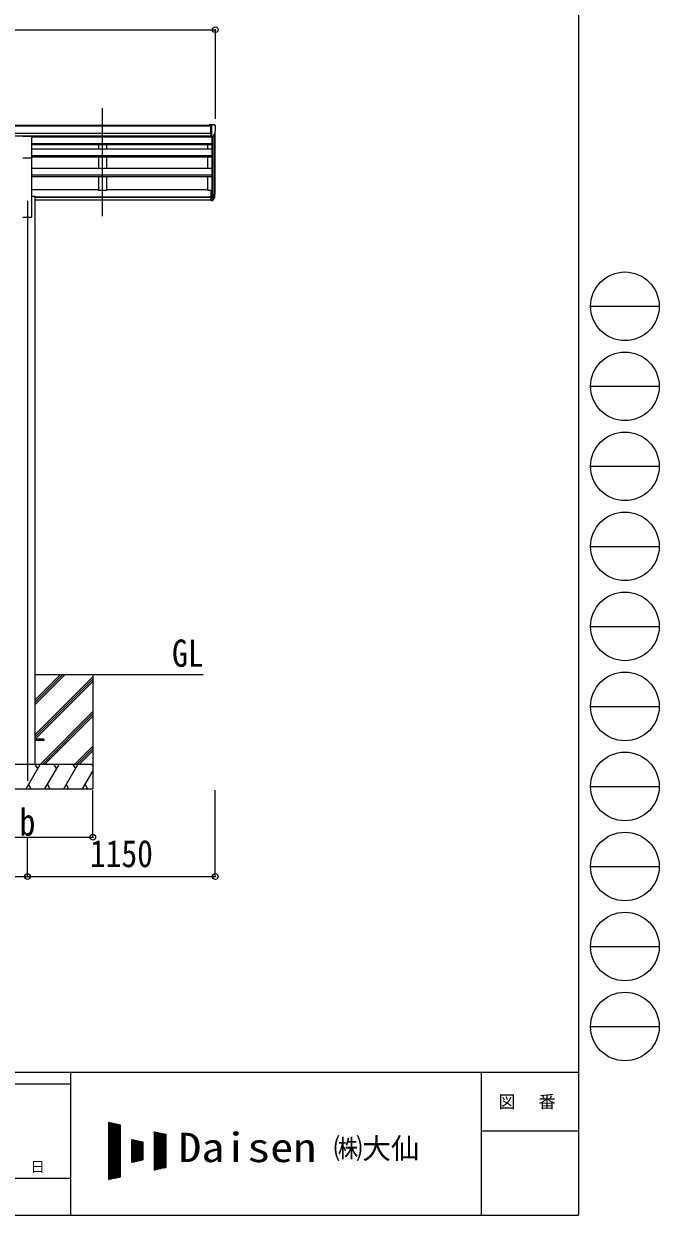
# Model space of a CAD drawing. Units: millimetres at full size; details may follow other scales. Extents: x -9783 to 33769, y -6828 to 6752.
# Drawn here: x 6000 to 9892, y -6828 to 466 of the extents above; entities that cross this region are included whole.
import ezdxf
from ezdxf.enums import TextEntityAlignment as Align

# ---------------------------------------------------------------- set-up
doc = ezdxf.new("R2010")
doc.units = ezdxf.units.MM
doc.header["$LTSCALE"] = 35
doc.header["$PDMODE"] = 32
doc.header["$PDSIZE"] = 35
for name, color, linetype, lineweight in [('0-0_0', 7, 'Continuous', 9), ('0-1_本体', 4, 'Continuous', 9), ('0-2_部品', 7, 'Continuous', 9), ('0-8_PARTS2', 2, 'Continuous', 9), ('0-A_寸法', 6, 'Continuous', 9), ('F-0_240', 7, 'Continuous', 9)]:
    doc.layers.add(name, color=color, linetype=linetype, lineweight=lineweight)
doc.styles.add('ＭＳ ゴシック', font='')
doc.styles.get('ＭＳ ゴシック').set_extended_font_data('MS Gothic')

msp = doc.modelspace()

# ---------------------------------------------------------------- linework, layer by layer
at = {"layer": '0-0_0'}
for p, q in [((6067.4, -3518), (7098.2, -3518)), ((6067.4, -3703.63), (6253.04, -3518)), ((6067.4, -3689.49), (6238.89, -3518)), ((6067.4, -3675.35), (6224.75, -3518)), ((6067.4, -3887.48), (6422.2, -3532.68)), ((6067.4, -3901.62), (6422.2, -3546.82)), ((6069.66, -3913.5), (6422.2, -3560.96)), ((6422.2, -3518), (6422.2, -4218)), ((6099.01, -4068), (6422.2, -3744.81)), ((6113.15, -4068), (6422.2, -3758.95)), ((6127.3, -4068), (6422.2, -3773.1)), ((6311.15, -4068), (6422.2, -3956.94)), ((6325.29, -4068), (6422.2, -3971.08)), ((6339.43, -4068), (6422.2, -3985.23)), ((6422.2, -4068), (5622.2, -4068)), ((6013.36, -4218), (6099.96, -4068)), ((6084.96, -4093.98), (6069.96, -4068)), ((6128.83, -4218), (6215.43, -4068)), ((6200.43, -4093.98), (6185.43, -4068)), ((6244.3, -4218), (6330.9, -4068)), ((6300.9, -4068), (6315.9, -4093.98)), ((6416.37, -4068), (6422.2, -4078.1)), ((6359.77, -4218), (6422.2, -4109.86)), ((5622.2, -4218), (6422.2, -4218)), ((6028.36, -4192.02), (6043.36, -4218)), ((6143.83, -4192.02), (6158.83, -4218)), ((6259.3, -4192.02), (6274.3, -4218)), ((6374.77, -4192.02), (6389.77, -4218))]:
    msp.add_line(p, q, dxfattribs=at)
at = {"layer": '0-1_本体'}
for p, q in [((1798.7, -153.88), (7145.7, -153.88)), ((1798.7, -159.23), (7145.7, -159.23)), ((1798.7, -202.76), (7145.7, -202.76)), ((7167.92, -209.43), (7167.92, -579.14)), ((7172.2, -554.87), (7172.2, -190.63)), ((1798.7, -220.43), (7145.7, -220.43)), ((6049.7, -222.92), (7145.7, -222.92)), ((6049.7, -225.27), (7152.2, -225.27)), ((6049.7, -267.46), (7152.2, -267.46)), ((6049.7, -268.86), (7152.2, -268.86)), ((6049.7, -272.55), (7152.2, -272.55)), ((6457.2, -222.8), (6457.2, -225.27)), ((6457.2, -272.55), (6457.2, -299.79)), ((6507.2, -222.8), (6507.2, -225.27)), ((6507.2, -272.55), (6507.2, -299.79)), ((7127.2, -299.79), (7127.2, -272.55)), ((7152.2, -225.26), (7152.2, -552.7)), ((7158.2, -224.79), (7158.2, -597.14)), ((6049.7, -299.79), (7152.2, -299.79)), ((6049.7, -340.52), (7152.2, -340.52)), ((6049.7, -342.01), (7152.2, -342.01)), ((6049.7, -348.82), (7152.2, -348.82)), ((6049.7, -718), (6049.7, -354.06)), ((6457.2, -348.82), (6457.2, -418.3)), ((6507.2, -348.82), (6507.2, -418.3)), ((7127.2, -418.3), (7127.2, -348.82)), ((6049.7, -418.3), (7152.2, -418.3)), ((6049.7, -457.62), (7152.2, -457.62)), ((6049.7, -459.1), (7152.2, -459.1)), ((6049.7, -468.58), (7152.2, -468.58)), ((6457.2, -468.58), (6457.2, -553.53)), ((7127.2, -553.53), (7127.2, -468.58)), ((6049.7, -548.73), (6457.2, -548.73)), ((6507.2, -548.73), (7127.2, -548.73)), ((7145.7, -553.53), (7127.2, -553.53)), ((6049.7, -588), (6067.4, -588)), ((6067.4, -588), (6067.4, -4068)), ((6067.4, -593.04), (7145.7, -593.04)), ((6067.4, -594.42), (7145.7, -594.42)), ((6067.4, -611.59), (7145.7, -611.59)), ((5994.7, -718), (6049.7, -718))]:
    msp.add_line(p, q, dxfattribs=at)
msp.add_lwpolyline([(6507.2, -468.58), (6507.2, -553.53), (6457.2, -553.53)], dxfattribs=at)
at = {"layer": '0-2_部品'}
for p, q in [((7145.7, -152.28), (7135.7, -152.36)), ((7135.7, -153.88), (7135.7, -152.36)), ((7145.7, -224.26), (7145.7, -152.28)), ((7164.2, -152.28), (7145.7, -152.28)), ((7152.2, -225.26), (7152.2, -152.28)), ((7159.83, -223.45), (7169.1, -207.38)), ((7164.2, -152.28), (7166.54, -152.42)), ((7167.29, -152.84), (7171.36, -158.65)), ((7174.2, -161.65), (7174.2, -162.28)), ((5994.7, -222.14), (6049.7, -222.14)), ((6049.7, -354.22), (6049.7, -222.14)), ((7145.7, -224.26), (7152.2, -224.26)), ((7152.2, -225.26), (7157.41, -224.94)), ((5994.7, -354.22), (6049.7, -354.22)), ((7145.7, -552.7), (7145.7, -613.77)), ((7145.7, -552.7), (7152.2, -552.7)), ((7152.2, -552.7), (7152.2, -614.59)), ((7158.64, -596.67), (7168.39, -578.25)), ((7169.81, -578.75), (7159.65, -597.92)), ((7145.7, -591.02), (7152.2, -591.02)), ((7145.7, -596.42), (7152.2, -596.42)), ((7145.7, -613.77), (7152.2, -613.77)), ((7152.2, -597.42), (7157.34, -597.42)), ((7152.2, -599.42), (7157.05, -599.42)), ((7152.2, -614.59), (7157.05, -614.59)), ((7167.23, -595.6), (7159.65, -613.09))]:
    msp.add_line(p, q, dxfattribs=at)
at = {"layer": '0-2_部品', "color": 4}
msp.add_line((6121.8, -3913.5), (6067, -3913.5), dxfattribs=at)
msp.add_lwpolyline([(6121.8, -3913.5), (6121.8, -3922.5), (6067, -3922.5)], dxfattribs=at)
at = {"layer": '0-2_部品'}
for centre, radius, start, end in [((7166.48, -153.42), 1, 35, 86.5), ((6972.2, -162.28), 202, 347.09739, 0), ((7171.2, -161.65), 3, 0, 87), ((7157.23, -221.95), 3, 273.5, 330), ((7038.99, -559.52), 133.22, 344.28698, 356.72013), ((7084.26, -552.3), 88.05, 342.78929, 2.77608), ((7083.54, -556.58), 89.07, 345.58812, 5.50424), ((7157.05, -596.42), 3, 270, 330), ((7157.05, -611.59), 3, 270, 330), ((7157.34, -595.92), 1.5, 270, 330)]:
    msp.add_arc(centre, radius, start, end, dxfattribs=at)
at = {"layer": '0-8_PARTS2'}
for p, q in [((6482.2, -711.8), (6482.2, -49.27)), ((6022.2, -618), (6022.2, -4168))]:
    msp.add_line(p, q, dxfattribs=at)
at = {"layer": '0-A_寸法'}
for p, q in [((1772.2, 430.36), (7172.2, 430.36)), ((7172.2, 430.36), (7172.2, -115.26)), ((6422.2, -4514.39), (6422.2, -4225.42)), ((7172.2, -4754.36), (7172.2, -4225.42)), ((5622.2, -4514.39), (6422.2, -4514.39)), ((6022.2, -4754.36), (6022.2, -4514.39)), ((2922.2, -4754.36), (6022.2, -4754.36)), ((6022.2, -4754.36), (7172.2, -4754.36))]:
    msp.add_line(p, q, dxfattribs=at)
for p in [(7172.2, 430.36), (6422.2, -4514.39), (6022.2, -4754.36), (7172.2, -4754.36)]:
    msp.add_point(p, dxfattribs=at)
at = {"layer": 'F-0_240', "color": 5}
for p, q in [((9396.97, 6751.9), (9396.97, -6828.1)), ((-9783.03, -5953.1), (9396.97, -5953.1)), ((6285.75, -5953.1), (6285.75, -6828.1)), ((8801.97, -5953.1), (8801.97, -6828.1)), ((-9783.03, -6023.1), (6285.75, -6023.1)), ((8801.97, -6311.85), (9396.97, -6311.85)), ((5305.75, -6600.6), (6285.75, -6600.6)), ((-9783.03, -6828.1), (9396.97, -6828.1))]:
    msp.add_line(p, q, dxfattribs=at)
at = {"layer": 'F-0_240', "color": 4}
for p, q in [((9471.77, -1263.1), (9891.77, -1263.1)), ((9471.77, -1753.1), (9891.77, -1753.1)), ((9471.77, -2243.1), (9891.77, -2243.1)), ((9471.77, -2733.1), (9891.77, -2733.1)), ((9471.77, -3223.1), (9891.77, -3223.1)), ((9471.77, -3713.1), (9891.77, -3713.1)), ((9471.77, -4203.1), (9891.77, -4203.1)), ((9471.77, -4693.1), (9891.77, -4693.1)), ((9471.77, -5183.1), (9891.77, -5183.1)), ((9471.77, -5673.1), (9891.77, -5673.1))]:
    msp.add_line(p, q, dxfattribs=at)
at = {"layer": 'F-0_240'}
for p, q in [((6519.04, -6259.47), (6589.04, -6274.05)), ((6519.04, -6259.47), (6519.04, -6609.47)), ((6519.04, -6262.76), (6534.85, -6262.76)), ((6519.04, -6266.26), (6551.65, -6266.26)), ((6519.04, -6269.76), (6568.45, -6269.76)), ((6521.12, -6609.03), (6521.12, -6259.9)), ((6524.62, -6608.3), (6524.62, -6260.63)), ((6528.12, -6607.58), (6528.12, -6261.36)), ((6531.62, -6606.85), (6531.62, -6262.09)), ((6535.12, -6606.12), (6535.12, -6262.81)), ((6538.62, -6605.39), (6538.62, -6263.54)), ((6542.12, -6604.66), (6542.12, -6264.27)), ((6545.62, -6603.93), (6545.62, -6265)), ((6549.12, -6603.2), (6549.12, -6265.73)), ((6552.62, -6602.47), (6552.62, -6266.46)), ((6556.12, -6601.74), (6556.12, -6267.19)), ((6559.62, -6601.01), (6559.62, -6267.92)), ((6563.12, -6600.28), (6563.12, -6268.65)), ((6566.62, -6599.55), (6566.62, -6269.38)), ((6570.12, -6598.83), (6570.12, -6270.11)), ((6573.62, -6598.1), (6573.62, -6270.84)), ((6577.12, -6597.37), (6577.12, -6271.56)), ((6580.62, -6596.64), (6580.62, -6272.29)), ((6584.12, -6595.91), (6584.12, -6273.02)), ((6519.04, -6273.26), (6585.25, -6273.26)), ((6519.04, -6276.76), (6589.04, -6276.76)), ((6519.04, -6280.26), (6589.04, -6280.26)), ((6519.04, -6283.76), (6589.04, -6283.76)), ((6519.04, -6287.26), (6589.04, -6287.26)), ((6519.04, -6290.76), (6589.04, -6290.76)), ((6519.04, -6294.26), (6589.04, -6294.26)), ((6519.04, -6297.76), (6589.04, -6297.76)), ((6519.04, -6301.26), (6589.04, -6301.26)), ((6519.04, -6304.76), (6589.04, -6304.76)), ((6519.04, -6308.26), (6589.04, -6308.26)), ((6519.04, -6311.76), (6589.04, -6311.76)), ((6519.04, -6315.26), (6589.04, -6315.26)), ((6519.04, -6318.76), (6589.04, -6318.76)), ((6519.04, -6322.26), (6589.04, -6322.26)), ((6519.04, -6325.76), (6589.04, -6325.76)), ((6519.04, -6329.26), (6589.04, -6329.26)), ((6519.04, -6332.76), (6589.04, -6332.76)), ((6519.04, -6336.26), (6589.04, -6336.26)), ((6519.04, -6339.76), (6589.04, -6339.76)), ((6519.04, -6343.26), (6589.04, -6343.26)), ((6587.62, -6595.18), (6587.62, -6273.75)), ((6589.04, -6274.05), (6589.04, -6594.88)), ((6799.04, -6317.8), (6869.04, -6332.38)), ((6799.04, -6317.8), (6799.04, -6551.13)), ((6799.04, -6318.76), (6803.65, -6318.76)), ((6799.04, -6322.26), (6820.45, -6322.26)), ((6799.04, -6325.76), (6837.25, -6325.76)), ((6799.04, -6329.26), (6854.05, -6329.26)), ((6799.04, -6332.76), (6869.04, -6332.76)), ((6799.04, -6336.26), (6869.04, -6336.26)), ((6799.04, -6339.76), (6869.04, -6339.76)), ((6799.04, -6343.26), (6869.04, -6343.26)), ((6801.12, -6550.7), (6801.12, -6318.23)), ((6804.62, -6549.97), (6804.62, -6318.96)), ((6808.12, -6549.24), (6808.12, -6319.69)), ((6811.62, -6548.51), (6811.62, -6320.42)), ((6815.12, -6547.78), (6815.12, -6321.15)), ((6818.62, -6547.05), (6818.62, -6321.88)), ((6822.12, -6546.33), (6822.12, -6322.61)), ((6825.62, -6545.6), (6825.62, -6323.34)), ((6829.12, -6544.87), (6829.12, -6324.06)), ((6832.62, -6544.14), (6832.62, -6324.79)), ((6836.12, -6543.41), (6836.12, -6325.52)), ((6839.62, -6542.68), (6839.62, -6326.25)), ((6843.12, -6541.95), (6843.12, -6326.98)), ((6846.62, -6541.22), (6846.62, -6327.71)), ((6850.12, -6540.49), (6850.12, -6328.44)), ((6853.62, -6539.76), (6853.62, -6329.17)), ((6857.12, -6539.03), (6857.12, -6329.9)), ((6860.62, -6538.3), (6860.62, -6330.63)), ((6864.12, -6537.58), (6864.12, -6331.36)), ((6867.62, -6536.85), (6867.62, -6332.09)), ((6869.04, -6332.38), (6869.04, -6536.55)), ((6519.04, -6346.76), (6589.04, -6346.76)), ((6519.04, -6350.26), (6589.04, -6350.26)), ((6519.04, -6353.76), (6589.04, -6353.76)), ((6519.04, -6357.26), (6589.04, -6357.26)), ((6519.04, -6360.76), (6589.04, -6360.76)), ((6519.04, -6364.26), (6589.04, -6364.26)), ((6519.04, -6367.76), (6589.04, -6367.76)), ((6519.04, -6371.26), (6589.04, -6371.26)), ((6519.04, -6374.76), (6589.04, -6374.76)), ((6519.04, -6378.26), (6589.04, -6378.26)), ((6519.04, -6381.76), (6589.04, -6381.76)), ((6519.04, -6385.26), (6589.04, -6385.26)), ((6519.04, -6388.76), (6589.04, -6388.76)), ((6519.04, -6392.26), (6589.04, -6392.26)), ((6519.04, -6395.76), (6589.04, -6395.76)), ((6519.04, -6399.26), (6589.04, -6399.26)), ((6519.04, -6402.76), (6589.04, -6402.76)), ((6519.04, -6406.26), (6589.04, -6406.26)), ((6519.04, -6409.76), (6589.04, -6409.76)), ((6519.04, -6413.26), (6589.04, -6413.26)), ((6519.04, -6416.76), (6589.04, -6416.76)), ((6659.04, -6364.47), (6729.04, -6379.05)), ((6659.04, -6364.47), (6659.04, -6504.47)), ((6659.04, -6367.76), (6674.85, -6367.76)), ((6659.04, -6371.26), (6691.65, -6371.26)), ((6659.04, -6374.76), (6708.45, -6374.76)), ((6659.04, -6378.26), (6725.25, -6378.26)), ((6659.04, -6381.76), (6729.04, -6381.76)), ((6659.04, -6385.26), (6729.04, -6385.26)), ((6659.04, -6388.76), (6729.04, -6388.76)), ((6659.04, -6392.26), (6729.04, -6392.26)), ((6659.04, -6395.76), (6729.04, -6395.76)), ((6659.04, -6399.26), (6729.04, -6399.26)), ((6659.04, -6402.76), (6729.04, -6402.76)), ((6659.04, -6406.26), (6729.04, -6406.26)), ((6659.04, -6409.76), (6729.04, -6409.76)), ((6659.04, -6413.26), (6729.04, -6413.26)), ((6659.04, -6416.76), (6729.04, -6416.76)), ((6661.12, -6504.03), (6661.12, -6364.9)), ((6664.62, -6503.3), (6664.62, -6365.63)), ((6668.12, -6502.58), (6668.12, -6366.36)), ((6671.62, -6501.85), (6671.62, -6367.09)), ((6675.12, -6501.12), (6675.12, -6367.81)), ((6678.62, -6500.39), (6678.62, -6368.54)), ((6682.12, -6499.66), (6682.12, -6369.27)), ((6685.62, -6498.93), (6685.62, -6370)), ((6689.12, -6498.2), (6689.12, -6370.73)), ((6692.62, -6497.47), (6692.62, -6371.46)), ((6696.12, -6496.74), (6696.12, -6372.19)), ((6699.62, -6496.01), (6699.62, -6372.92)), ((6703.12, -6495.28), (6703.12, -6373.65)), ((6706.62, -6494.55), (6706.62, -6374.38)), ((6710.12, -6493.83), (6710.12, -6375.11)), ((6713.62, -6493.1), (6713.62, -6375.84)), ((6717.12, -6492.37), (6717.12, -6376.56)), ((6720.62, -6491.64), (6720.62, -6377.29)), ((6724.12, -6490.91), (6724.12, -6378.02)), ((6727.62, -6490.18), (6727.62, -6378.75)), ((6729.04, -6379.05), (6729.04, -6489.88)), ((6799.04, -6346.76), (6869.04, -6346.76)), ((6799.04, -6350.26), (6869.04, -6350.26)), ((6799.04, -6353.76), (6869.04, -6353.76)), ((6799.04, -6357.26), (6869.04, -6357.26)), ((6799.04, -6360.76), (6869.04, -6360.76)), ((6799.04, -6364.26), (6869.04, -6364.26)), ((6799.04, -6367.76), (6869.04, -6367.76)), ((6799.04, -6371.26), (6869.04, -6371.26)), ((6799.04, -6374.76), (6869.04, -6374.76)), ((6799.04, -6378.26), (6869.04, -6378.26)), ((6799.04, -6381.76), (6869.04, -6381.76)), ((6799.04, -6385.26), (6869.04, -6385.26)), ((6799.04, -6388.76), (6869.04, -6388.76)), ((6799.04, -6392.26), (6869.04, -6392.26)), ((6799.04, -6395.76), (6869.04, -6395.76)), ((6799.04, -6399.26), (6869.04, -6399.26)), ((6799.04, -6402.76), (6869.04, -6402.76)), ((6799.04, -6406.26), (6869.04, -6406.26)), ((6799.04, -6409.76), (6869.04, -6409.76)), ((6799.04, -6413.26), (6869.04, -6413.26)), ((6799.04, -6416.76), (6869.04, -6416.76)), ((6519.04, -6420.26), (6589.04, -6420.26)), ((6519.04, -6423.76), (6589.04, -6423.76)), ((6519.04, -6427.26), (6589.04, -6427.26)), ((6519.04, -6430.76), (6589.04, -6430.76)), ((6519.04, -6434.26), (6589.04, -6434.26)), ((6519.04, -6437.76), (6589.04, -6437.76)), ((6519.04, -6441.26), (6589.04, -6441.26)), ((6519.04, -6444.76), (6589.04, -6444.76)), ((6519.04, -6448.26), (6589.04, -6448.26)), ((6519.04, -6451.76), (6589.04, -6451.76)), ((6519.04, -6455.26), (6589.04, -6455.26)), ((6519.04, -6458.76), (6589.04, -6458.76)), ((6519.04, -6462.26), (6589.04, -6462.26)), ((6519.04, -6465.76), (6589.04, -6465.76)), ((6519.04, -6469.26), (6589.04, -6469.26)), ((6519.04, -6472.76), (6589.04, -6472.76)), ((6519.04, -6476.26), (6589.04, -6476.26)), ((6519.04, -6479.76), (6589.04, -6479.76)), ((6519.04, -6483.26), (6589.04, -6483.26)), ((6519.04, -6486.76), (6589.04, -6486.76)), ((6519.04, -6490.26), (6589.04, -6490.26)), ((6659.04, -6420.26), (6729.04, -6420.26)), ((6659.04, -6423.76), (6729.04, -6423.76)), ((6659.04, -6427.26), (6729.04, -6427.26)), ((6659.04, -6430.76), (6729.04, -6430.76)), ((6659.04, -6434.26), (6729.04, -6434.26)), ((6659.04, -6437.76), (6729.04, -6437.76)), ((6659.04, -6441.26), (6729.04, -6441.26)), ((6659.04, -6444.76), (6729.04, -6444.76)), ((6659.04, -6448.26), (6729.04, -6448.26)), ((6659.04, -6451.76), (6729.04, -6451.76)), ((6659.04, -6455.26), (6729.04, -6455.26)), ((6659.04, -6458.76), (6729.04, -6458.76)), ((6659.04, -6462.26), (6729.04, -6462.26)), ((6659.04, -6465.76), (6729.04, -6465.76)), ((6659.04, -6469.26), (6729.04, -6469.26)), ((6659.04, -6472.76), (6729.04, -6472.76)), ((6659.04, -6476.26), (6729.04, -6476.26)), ((6659.04, -6479.76), (6729.04, -6479.76)), ((6659.04, -6483.26), (6729.04, -6483.26)), ((6659.04, -6486.76), (6729.04, -6486.76)), ((6659.04, -6504.47), (6729.04, -6489.88)), ((6659.04, -6490.26), (6727.23, -6490.26)), ((6799.04, -6420.26), (6869.04, -6420.26)), ((6799.04, -6423.76), (6869.04, -6423.76)), ((6799.04, -6427.26), (6869.04, -6427.26)), ((6799.04, -6430.76), (6869.04, -6430.76)), ((6799.04, -6434.26), (6869.04, -6434.26)), ((6799.04, -6437.76), (6869.04, -6437.76)), ((6799.04, -6441.26), (6869.04, -6441.26)), ((6799.04, -6444.76), (6869.04, -6444.76)), ((6799.04, -6448.26), (6869.04, -6448.26)), ((6799.04, -6451.76), (6869.04, -6451.76)), ((6799.04, -6455.26), (6869.04, -6455.26)), ((6799.04, -6458.76), (6869.04, -6458.76)), ((6799.04, -6462.26), (6869.04, -6462.26)), ((6799.04, -6465.76), (6869.04, -6465.76)), ((6799.04, -6469.26), (6869.04, -6469.26)), ((6799.04, -6472.76), (6869.04, -6472.76)), ((6799.04, -6476.26), (6869.04, -6476.26)), ((6799.04, -6479.76), (6869.04, -6479.76)), ((6799.04, -6483.26), (6869.04, -6483.26)), ((6799.04, -6486.76), (6869.04, -6486.76)), ((6799.04, -6490.26), (6869.04, -6490.26)), ((6519.04, -6493.76), (6589.04, -6493.76)), ((6519.04, -6497.26), (6589.04, -6497.26)), ((6519.04, -6500.76), (6589.04, -6500.76)), ((6519.04, -6504.26), (6589.04, -6504.26)), ((6519.04, -6507.76), (6589.04, -6507.76)), ((6519.04, -6511.26), (6589.04, -6511.26)), ((6519.04, -6514.76), (6589.04, -6514.76)), ((6519.04, -6518.26), (6589.04, -6518.26)), ((6519.04, -6521.76), (6589.04, -6521.76)), ((6519.04, -6525.26), (6589.04, -6525.26)), ((6519.04, -6528.76), (6589.04, -6528.76)), ((6519.04, -6532.26), (6589.04, -6532.26)), ((6519.04, -6535.76), (6589.04, -6535.76)), ((6519.04, -6539.26), (6589.04, -6539.26)), ((6519.04, -6542.76), (6589.04, -6542.76)), ((6519.04, -6546.26), (6589.04, -6546.26)), ((6519.04, -6549.76), (6589.04, -6549.76)), ((6519.04, -6553.26), (6589.04, -6553.26)), ((6519.04, -6556.76), (6589.04, -6556.76)), ((6519.04, -6560.26), (6589.04, -6560.26)), ((6519.04, -6563.76), (6589.04, -6563.76)), ((6659.04, -6493.76), (6710.43, -6493.76)), ((6659.04, -6497.26), (6693.63, -6497.26)), ((6659.04, -6500.76), (6676.83, -6500.76)), ((6659.04, -6504.26), (6660.03, -6504.26)), ((6799.04, -6493.76), (6869.04, -6493.76)), ((6799.04, -6497.26), (6869.04, -6497.26)), ((6799.04, -6500.76), (6869.04, -6500.76)), ((6799.04, -6504.26), (6869.04, -6504.26)), ((6799.04, -6507.76), (6869.04, -6507.76)), ((6799.04, -6511.26), (6869.04, -6511.26)), ((6799.04, -6514.76), (6869.04, -6514.76)), ((6799.04, -6518.26), (6869.04, -6518.26)), ((6799.04, -6521.76), (6869.04, -6521.76)), ((6799.04, -6525.26), (6869.04, -6525.26)), ((6799.04, -6528.76), (6869.04, -6528.76)), ((6799.04, -6532.26), (6869.04, -6532.26)), ((6799.04, -6535.76), (6869.04, -6535.76)), ((6869.04, -6536.55), (6799.04, -6551.13)), ((6799.04, -6539.26), (6856.03, -6539.26)), ((6799.04, -6542.76), (6839.23, -6542.76)), ((6799.04, -6546.26), (6822.43, -6546.26)), ((6799.04, -6549.76), (6805.63, -6549.76)), ((6519.04, -6567.26), (6589.04, -6567.26)), ((6519.04, -6570.76), (6589.04, -6570.76)), ((6519.04, -6574.26), (6589.04, -6574.26)), ((6519.04, -6577.76), (6589.04, -6577.76)), ((6519.04, -6581.26), (6589.04, -6581.26)), ((6519.04, -6584.76), (6589.04, -6584.76)), ((6519.04, -6588.26), (6589.04, -6588.26)), ((6519.04, -6591.76), (6589.04, -6591.76)), ((6589.04, -6594.88), (6519.04, -6609.47)), ((6519.04, -6595.26), (6587.23, -6595.26)), ((6519.04, -6598.76), (6570.43, -6598.76)), ((6519.04, -6602.26), (6553.63, -6602.26)), ((6519.04, -6605.76), (6536.83, -6605.76)), ((6519.04, -6609.26), (6520.03, -6609.26))]:
    msp.add_line(p, q, dxfattribs=at)
at = {"layer": 'F-0_240', "color": 4}
for centre in [(9681.77, -1263.1), (9681.77, -1753.1), (9681.77, -2243.1), (9681.77, -2733.1), (9681.77, -3223.1), (9681.77, -3713.1), (9681.77, -4203.1), (9681.77, -4693.1), (9681.77, -5183.1), (9681.77, -5673.1)]:
    msp.add_circle(centre, 210, dxfattribs=at)

# ---------------------------------------------------------------- texts
at = {"layer": '0-0_0', "style": 'ＭＳ ゴシック', "width": 0.85}
msp.add_text('GL', height=166.8, dxfattribs=at).set_placement((6907.74, -3520.44), align=Align.BOTTOM_LEFT)
at = {"layer": '0-A_寸法', "color": 7, "style": 'ＭＳ ゴシック', "width": 0.85}
for s, p in [('b', (5974.08, -4554.39)), ('1150', (6404.7, -4747.36))]:
    msp.add_text(s, height=166.8, dxfattribs=at).set_placement(p, align=Align.BOTTOM_LEFT)
at = {"layer": 'F-0_240', "style": 'ＭＳ ゴシック', "width": 1.15}
msp.add_text('Daisen', height=179.6, dxfattribs=at).set_placement((6947.05, -6556.97), align=Align.BOTTOM_LEFT)
at = {"layer": 'F-0_240', "style": 'ＭＳ ゴシック'}
for s, height, p in [('㈱大仙\u3000', 128.3, (7898.35, -6521.97)), ('年\u3000\u3000月\u3000\u3000日', 64.15, (5515.76, -6583.1))]:
    msp.add_text(s, height=height, dxfattribs=at).set_placement(p, align=Align.BOTTOM_LEFT)
at = {"layer": 'F-0_240', "insert": (8906.97, -6180.6), "char_height": 76.98, "attachment_point": 7, "style": 'ＭＳ ゴシック'}
msp.add_mtext('\\T1.17;図\u3000番', dxfattribs=at)

doc.saveas('drawing.dxf')
